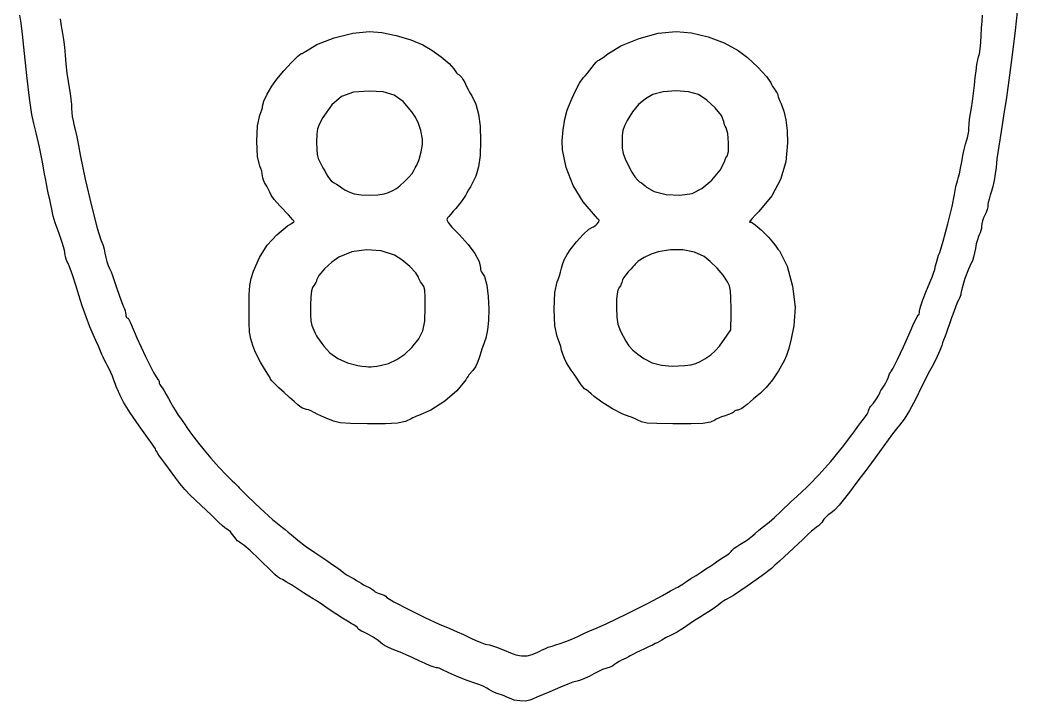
# Model space of a CAD drawing. Extents: x 45 to 554, y 122 to 696.
# Drawn here: x 48 to 550, y 122 to 464 of the extents above; entities that cross this region are included whole.
import ezdxf

# ---------------------------------------------------------------- set-up
doc = ezdxf.new("R2010")
doc.units = 0
doc.layers.add('Layer_1', color=7, linetype='CONTINUOUS')

msp = doc.modelspace()

# ---------------------------------------------------------------- linework, layer by layer
at = {"layer": 'Layer_1', "color": 7}
for points in [[(294.498104, 123.387644), (293.173672, 124.006132), (291.761696, 124.591268), (290.431064, 125.0771), (289.350664, 125.397684), (288.294776, 125.742204), (287.030792, 126.293244), (285.71744, 126.974884), (284.513464, 127.711204), (283.105632, 128.524484), (281.237232, 129.415668), (279.151768, 130.276836), (277.092744, 131.000068), (273.217648, 132.37398), (268.587016, 134.233476), (264.071264, 136.213188), (260.540824, 137.947756), (259.890088, 138.240276), (259.145264, 138.479812), (258.398216, 138.641628), (257.740824, 138.701068), (256.624872, 138.980412), (254.629384, 139.7411), (252.036896, 140.866964), (249.129944, 142.241812), (245.955568, 143.752164), (242.634944, 145.246972), (239.561816, 146.5537), (237.129944, 147.499836), (235.139944, 148.273604), (233.269944, 149.111036), (231.729944, 149.911276), (230.729944, 150.573468), (228.396768, 152.412868), (225.957536, 154.0817), (223.531488, 155.504188), (221.237864, 156.604572), (220.108768, 157.131052), (219.184144, 157.66638), (218.5594, 158.147924), (218.329944, 158.513068), (218.061664, 158.929252), (217.331192, 159.549756), (216.250104, 160.29074), (214.929944, 161.068356), (213.085032, 162.145188), (210.57516, 163.70086), (207.730104, 165.527116), (204.879624, 167.415668), (202.190928, 169.21938), (199.78636, 170.814636), (197.928432, 172.028444), (196.879624, 172.687804), (195.750496, 173.388812), (193.673856, 174.716028), (190.9456, 176.479132), (187.861624, 178.487804), (184.826408, 180.4335), (182.23092, 182.025132), (180.350784, 183.098572), (179.461624, 183.489684), (178.893472, 183.766836), (177.887384, 184.530036), (176.585496, 185.66254), (175.129944, 187.047572), (168.664424, 193.38934), (164.024992, 197.7719), (161.000648, 200.387916), (159.380424, 201.43006), (158.664752, 201.836468), (157.788376, 202.5965), (156.862304, 203.601484), (155.997544, 204.7427), (155.115656, 205.917244), (154.142944, 207.012964), (153.197528, 207.907292), (152.397544, 208.477684), (151.427568, 209.144524), (150.019312, 210.30146), (148.361592, 211.785836), (146.643224, 213.43498), (144.584456, 215.444028), (141.99992, 217.90834), (139.22, 220.515572), (136.575064, 222.953412), (133.94236, 225.51442), (131.19572, 228.457004), (128.66044, 231.417628), (126.661784, 234.032756), (124.898416, 236.525172), (123.00368, 239.1517), (121.20504, 241.59982), (119.729944, 243.557012), (118.565104, 245.12414), (117.611192, 246.510196), (116.966664, 247.56486), (116.729944, 248.137836), (116.461664, 248.758268), (115.731192, 249.942156), (114.650104, 251.519444), (113.329944, 253.3201), (108.220312, 260.324788), (103.707288, 266.95258), (100.345768, 272.355684), (98.690664, 275.686284), (98.428816, 276.454108), (98.12724, 277.203076), (97.82324, 277.847372), (97.554104, 278.301204), (97.221048, 278.950052), (96.743024, 280.12534), (96.18388, 281.660164), (95.607464, 283.38762), (94.934464, 285.281852), (94.112224, 287.270764), (93.244808, 289.118108), (92.436264, 290.58762), (91.650032, 291.939844), (90.843256, 293.467836), (90.110744, 294.984116), (89.547304, 296.301204), (88.858376, 297.962164), (87.784168, 300.414732), (86.471672, 303.32842), (85.067872, 306.372772), (83.456024, 310.179092), (81.577056, 315.16746), (79.664454, 320.69054), (77.951715, 326.100996), (76.384574, 331.177628), (74.868305, 335.79178), (73.575882, 339.434932), (72.680275, 341.59858), (72.078974, 342.907996), (71.587765, 344.2253), (71.257251, 345.39718), (71.138035, 346.270356), (70.704665, 348.666972), (69.594495, 352.594292), (68.112235, 357.065308), (66.562595, 361.093028), (66.047571, 362.461756), (65.524725, 364.12466), (65.055174, 365.871756), (64.700035, 367.493028), (64.336898, 369.335892), (63.845565, 371.6863), (63.290466, 374.242124), (62.736035, 376.701204), (62.176742, 379.254332), (61.608315, 382.066204), (61.097248, 384.79558), (60.710035, 387.101204), (59.645542, 392.98258), (58.081595, 400.549332), (56.466108, 407.724652), (55.246995, 412.431732), (54.308018, 416.943644), (53.135955, 425.081932), (51.780533, 436.462484), (50.291475, 450.701204), (49.600072, 457.214012), (48.91843, 462.823508), (48.32507, 466.93126)], [(549.763792, 468.483044), (548.731288, 459.101172), (547.487568, 448.298988), (545.988368, 436.628676), (544.422448, 425.494612), (542.978568, 416.301172), (541.689832, 408.433364), (540.546336, 400.908676), (539.67232, 394.580236), (539.192008, 390.301172), (538.828624, 387.126796), (538.272944, 383.806172), (537.600608, 380.733044), (536.887208, 378.301172), (536.218608, 376.277172), (535.668128, 374.314612), (535.292792, 372.637612), (535.149608, 371.470324), (535.01556, 370.434156), (534.665568, 369.114164), (534.15268, 367.679964), (533.529928, 366.301172), (532.90868, 364.889084), (532.399928, 363.36422), (532.056176, 361.910044), (531.929928, 360.71002), (531.842608, 359.632972), (531.604856, 358.51362), (531.253008, 357.484284), (530.823368, 356.677308), (530.326424, 355.631764), (529.791384, 353.952884), (529.282544, 351.872196), (528.864168, 349.62122), (528.431448, 347.339684), (527.88344, 345.175772), (527.290416, 343.373732), (526.722648, 342.177796), (525.289848, 339.13022), (523.573896, 334.460084), (522.134144, 329.817964), (521.529928, 326.85446), (521.445128, 326.187404), (521.214248, 325.404092), (520.872544, 324.60214), (520.455288, 323.87918), (519.8372, 322.66678), (518.948584, 320.532212), (517.908264, 317.776628), (516.835048, 314.701172), (515.789456, 311.623988), (514.824456, 308.863676), (514.047328, 306.722108), (513.565368, 305.501172), (513.207176, 304.62742), (512.767048, 303.431172), (512.300824, 302.069924), (511.864328, 300.701172), (510.98796, 298.306036), (509.606488, 295.250676), (507.664616, 291.420564), (505.107048, 286.701172), (504.515728, 285.57742), (503.725248, 283.996172), (502.838888, 282.16742), (501.959928, 280.301172), (498.742672, 273.667508), (495.738192, 268.091532), (493.030952, 263.72038), (490.705448, 260.701172), (489.166176, 258.890548), (487.147096, 256.326172), (484.910288, 253.3493), (482.717848, 250.301172), (480.55848, 247.253044), (478.411736, 244.276172), (476.525952, 241.711796), (475.149448, 239.901172), (473.646288, 237.94522), (471.41564, 234.98514), (468.758488, 231.422628), (465.975848, 227.659364), (463.0222, 223.811396), (460.264744, 220.531252), (457.891944, 218.031284), (456.092248, 216.523836), (454.772984, 215.567116), (453.56788, 214.509892), (452.610168, 213.480676), (452.033048, 212.607956), (451.534208, 211.78858), (450.789728, 210.904596), (449.900224, 210.062316), (448.966328, 209.368052), (447.84076, 208.563132), (446.42928, 207.419556), (444.912248, 206.089644), (443.470008, 204.72574), (441.790568, 203.094948), (439.627576, 201.038388), (437.260064, 198.819364), (434.967048, 196.701172), (432.655288, 194.583316), (430.236816, 192.365196), (427.998424, 190.309972), (426.226888, 188.68082), (421.394688, 184.908444), (414.033808, 179.701612), (407.098608, 175.089476), (403.543464, 173.101172), (403.100832, 172.92758), (402.340904, 172.454924), (401.370256, 171.755388), (400.295464, 170.901172), (398.850168, 169.794452), (396.870736, 168.40742), (394.6178, 166.917268), (392.352024, 165.501172), (390.024744, 164.058884), (387.60436, 162.497396), (385.377088, 161.004804), (383.629144, 159.769172), (382.083288, 158.684868), (380.40616, 157.604308), (378.799992, 156.652628), (377.466984, 155.954988), (375.50592, 155.003812), (373.373176, 153.908524), (371.103072, 152.687172), (368.729944, 151.357828), (367.853696, 150.903788), (366.354944, 150.173852), (364.443696, 149.2687), (362.329944, 148.289028), (360.216192, 147.30106), (358.304944, 146.373316), (356.806192, 145.60994), (355.929944, 145.115076), (355.25516, 144.714372), (354.30496, 144.207356), (353.205576, 143.659036), (352.083224, 143.134388), (350.892872, 142.544156), (349.608456, 141.817244), (348.38444, 141.045924), (347.375304, 140.32246), (346.462936, 139.692948), (345.502384, 139.177428), (344.607896, 138.8291), (343.893704, 138.701172), (342.9104, 138.457716), (341.283184, 137.794844), (339.238184, 136.813796), (337.001544, 135.615812), (334.643024, 134.37486), (332.266064, 133.276836), (330.147528, 132.440844), (328.564264, 131.985988), (326.445528, 131.483564), (323.815712, 130.585388), (320.1016, 129.0737), (314.729944, 126.730748), (311.152192, 125.156388), (308.258504, 123.905372), (306.100544, 122.99974), (304.729944, 122.46154), (302.445408, 122.014668), (299.712456, 122.044108), (296.930288, 122.51382), (294.498104, 123.387612), (294.498104, 123.387644)], [(305.929944, 145.379132), (307.063792, 145.863268), (308.376832, 146.466612), (309.706336, 147.112252), (310.889544, 147.723276), (312.225944, 148.347228), (313.972536, 149.028076), (315.902896, 149.683516), (317.790584, 150.23126), (320.004912, 150.9191), (322.824616, 151.955988), (325.887424, 153.201372), (328.831064, 154.5147), (331.582472, 155.786484), (334.121872, 156.918748), (336.166952, 157.788212), (337.435384, 158.271612), (343.170272, 160.822436), (353.455408, 165.805668), (364.254168, 171.228924), (371.529944, 175.09982), (373.551504, 176.265052), (375.50744, 177.368852), (377.174632, 178.286724), (378.329944, 178.894164), (379.169632, 179.330756), (379.977448, 179.783444), (380.661504, 180.19878), (381.129944, 180.523292), (381.945568, 181.089244), (383.574944, 182.16194), (385.781816, 183.587524), (388.329944, 185.212156), (390.941192, 186.875052), (393.319944, 188.404828), (395.203696, 189.631732), (396.329944, 190.38598), (397.2826, 191.04026), (398.693696, 191.994956), (400.372912, 193.121884), (402.129944, 194.292836), (403.76192, 195.423668), (405.100632, 196.441348), (406.007784, 197.234372), (406.345064, 197.691228), (406.671408, 198.117428), (407.549176, 198.826996), (408.844464, 199.721164), (410.423384, 200.701164), (412.105304, 201.733652), (413.681216, 202.770724), (414.974432, 203.691788), (415.808248, 204.37626), (416.673592, 205.154492), (418.05276, 206.330836), (419.755904, 207.745716), (421.593208, 209.239564), (425.028632, 212.026244), (427.765104, 214.37134), (431.035632, 217.372196), (436.073208, 222.12614), (438.947248, 224.842772), (441.639856, 227.37902), (443.849136, 229.451092), (445.273208, 230.775204), (450.14, 235.730348), (456.097568, 242.460876), (462.007136, 249.632708), (466.729928, 255.911788), (468.177584, 257.94734), (469.75368, 260.090708), (471.267896, 262.086956), (472.529928, 263.681156), (473.539464, 264.996756), (474.366176, 266.234428), (474.924776, 267.255108), (475.129928, 267.919716), (475.208808, 268.419196), (475.423656, 268.990276), (475.741624, 269.562556), (476.129904, 270.065612), (477.597256, 271.845676), (479.095328, 273.951428), (480.260688, 275.838092), (480.729904, 276.960884), (480.8584, 277.405556), (481.208272, 278.080724), (481.726104, 278.894684), (482.358464, 279.755724), (483.062, 280.767716), (483.773712, 281.992676), (484.410568, 283.276132), (484.889504, 284.463612), (485.283728, 285.519284), (485.690008, 286.443884), (486.060496, 287.137732), (486.347344, 287.501164), (487.48224, 289.369116), (489.668552, 293.803444), (492.59072, 300.138908), (495.933184, 307.710244), (497.30108, 310.77694), (498.527776, 313.354108), (499.479136, 315.171156), (500.021024, 315.95746), (500.296248, 316.255116), (500.521656, 316.741692), (500.67396, 317.349764), (500.72988, 318.011932), (501.182272, 320.12746), (502.409808, 323.78838), (504.21804, 328.460892), (506.41252, 333.611188), (507.058152, 335.203348), (507.725424, 337.091572), (508.335664, 339.039604), (508.8102, 340.811188), (509.256136, 342.542532), (509.788504, 344.38098), (510.340512, 346.107036), (510.8454, 347.501164), (512.687424, 353.274964), (515.01016, 361.886644), (517.115848, 370.60558), (518.30676, 376.701164), (518.615136, 378.722724), (518.995952, 380.67866), (519.400808, 382.345852), (519.78132, 383.501164), (520.214208, 384.877412), (520.761712, 387.146164), (521.353656, 389.992412), (521.91988, 393.101164), (522.51048, 396.2901), (523.168792, 399.354668), (523.81448, 401.94654), (524.36724, 403.717356), (524.819928, 405.155492), (525.193048, 406.841532), (525.447928, 408.565492), (525.54588, 410.117356), (525.647904, 411.967788), (525.913848, 414.504668), (526.303352, 417.393852), (526.77604, 420.301164), (527.308624, 423.604292), (527.861232, 427.571164), (528.368576, 431.703036), (528.7654, 435.501164), (529.13812, 438.92054), (529.579952, 442.021164), (530.035624, 444.461788), (530.44988, 445.901164), (530.8282, 447.3721), (531.186032, 449.898668), (531.483072, 453.126476), (531.679, 456.701164), (531.864856, 460.37054), (532.134544, 463.856164), (532.451896, 466.764292)], [(68.559978, 464.969652), (68.990629, 461.5037), (69.394467, 459.477084), (69.806203, 457.61018), (70.258348, 454.579076), (70.696093, 450.802996), (71.064627, 446.701148), (71.459189, 442.313332), (71.967697, 437.758652), (72.524551, 433.575212), (73.064147, 430.301148), (73.544601, 427.496196), (73.940417, 424.590052), (74.210578, 421.925756), (74.314067, 419.846348), (74.410566, 417.960644), (74.661497, 415.823748), (75.028814, 413.698148), (75.474467, 411.846348), (76.080545, 409.425028), (76.884547, 405.748748), (77.78173, 401.316828), (78.667347, 396.62862), (81.147272, 384.446548), (84.245192, 371.044804), (87.151496, 359.753092), (89.056616, 353.901148), (89.5616, 352.749044), (90.107016, 351.09058), (90.627232, 349.147556), (91.056616, 347.141764), (91.511328, 345.069644), (92.100488, 342.94602), (92.747952, 341.020268), (93.377576, 339.541764), (94.11712, 337.870684), (95.063864, 335.42058), (96.095944, 332.520916), (97.091496, 329.501148), (98.058728, 326.537972), (99.013608, 323.792388), (99.846072, 321.570332), (100.446056, 320.177716), (100.866864, 319.220932), (101.211464, 318.185548), (101.444304, 317.196244), (101.529816, 316.377716), (101.585256, 315.72674), (101.73628, 315.193644), (101.9598, 314.833436), (102.232752, 314.701148), (102.584048, 314.495988), (103.02088, 313.937396), (103.487608, 313.110676), (103.928592, 312.101148), (107.115232, 304.653084), (111.499528, 295.295772), (115.537424, 287.224476), (117.684832, 283.634484), (117.935256, 283.44602), (118.140328, 283.13002), (118.278896, 282.730532), (118.329776, 282.291628), (118.411152, 281.790348), (118.632712, 281.221028), (118.960632, 280.653676), (119.361056, 280.158292), (119.964944, 279.354396), (120.846824, 277.947052), (121.888264, 276.134556), (122.970816, 274.11518), (124.16288, 271.909836), (125.502504, 269.590972), (126.825704, 267.434212), (127.968496, 265.71518), (129.055856, 264.168636), (130.228024, 262.481516), (131.344112, 260.857724), (132.263216, 259.501148), (133.805424, 257.295452), (135.767024, 254.65714), (138.146304, 251.588444), (140.941536, 248.091604), (144.2634, 244.181596), (148.321584, 239.66318), (152.214824, 235.51826), (155.041856, 232.728788), (156.164992, 231.70418), (157.218112, 230.709004), (158.083112, 229.857012), (158.641856, 229.261956), (162.8832, 224.855396), (169.093152, 218.93726), (175.27824, 213.356852), (179.444976, 209.963468), (180.392024, 209.264308), (181.725152, 208.201668), (183.267296, 206.919932), (184.841376, 205.563468), (188.115656, 202.819724), (191.870552, 199.967772), (196.559336, 196.67786), (202.635296, 192.620268), (205.25168, 190.873508), (207.574528, 189.274804), (209.351384, 188.001052), (210.329776, 187.229148), (210.985088, 186.689436), (211.882272, 186.047916), (212.903216, 185.384924), (213.929776, 184.780788), (215.051024, 184.142716), (216.329776, 183.387308), (217.608528, 182.609028), (218.729776, 181.902308), (219.859104, 181.21014), (221.159848, 180.471484), (222.471136, 179.774724), (223.632096, 179.20826), (224.643712, 178.699412), (225.548264, 178.159508), (226.247032, 177.653004), (226.641296, 177.244324), (227.022368, 176.885428), (227.685304, 176.51446), (228.53684, 176.175164), (229.483696, 175.911276), (230.473256, 175.612444), (231.441064, 175.177996), (232.276112, 174.666212), (232.867376, 174.135364), (236.345024, 171.969492), (243.574904, 168.153764), (252.016616, 163.982828), (259.129776, 160.75134), (264.462848, 158.518804), (268.227032, 156.890724), (271.441888, 155.413444), (275.126976, 153.633284), (277.550496, 152.493236), (279.715832, 151.556684), (281.386744, 150.920476), (282.326976, 150.681476), (284.53456, 150.219332), (288.043328, 149.10346), (291.85664, 147.679556), (294.977856, 146.293316), (297.709904, 145.23794), (300.605208, 144.720468), (303.424808, 144.760868), (305.929776, 145.379108), (305.929944, 145.379132)], [(202.329944, 264.250716), (199.937128, 265.323196), (197.85744, 266.29074), (196.314008, 267.047164), (195.529944, 267.486316), (195.038096, 267.760428), (194.290296, 268.067492), (193.38816, 268.36998), (192.433304, 268.630348), (191.45624, 268.91962), (190.493632, 269.300796), (189.65632, 269.724332), (189.055144, 270.14066), (188.102256, 270.987044), (186.3072, 272.581516), (183.92712, 274.695684), (181.219144, 277.101164), (178.591176, 279.489364), (176.428984, 281.556444), (174.956424, 283.081228), (174.397304, 283.842508), (174.09456, 284.5453), (173.319744, 285.910812), (172.190208, 287.742172), (170.823304, 289.842508), (169.312432, 292.32622), (167.790888, 295.201436), (166.435808, 298.111844), (165.424344, 300.701164), (164.420976, 304.074772), (163.848968, 307.507876), (163.591312, 312.137628), (163.530992, 319.101164), (163.585472, 326.319772), (163.863472, 330.933668), (164.536768, 334.399108), (165.777144, 338.17234), (168.824512, 345.079036), (172.722536, 351.192052), (177.4432, 356.474356), (182.958504, 360.888924), (184.12956, 361.679804), (185.12156, 362.356556), (185.8298, 362.847284), (186.149544, 363.080084), (185.99656, 363.405044), (185.41764, 364.1467), (184.50468, 365.194836), (183.349544, 366.43922), (178.996552, 371.070188), (176.223944, 374.221604), (174.65864, 376.347316), (173.927544, 377.901164), (173.570128, 378.828268), (173.053616, 379.874108), (172.447144, 380.910444), (171.819864, 381.809052), (171.24136, 382.733844), (170.767616, 383.841476), (170.447512, 384.992828), (170.329944, 386.04878), (170.220272, 387.156212), (169.921664, 388.447724), (169.479712, 389.762788), (168.940024, 390.940892), (167.840328, 395.838324), (167.482832, 403.427388), (167.863736, 411.187692), (168.979224, 416.59886), (169.503824, 417.914356), (169.933416, 419.206228), (170.223664, 420.325956), (170.330264, 421.125036), (170.982992, 423.53038), (172.665144, 427.120356), (174.962656, 431.1067), (177.461464, 434.701164), (181.004016, 438.928844), (184.826888, 443.081324), (188.048952, 446.243724), (189.789064, 447.501164), (190.205272, 447.591284), (190.73584, 447.83666), (191.312584, 448.19982), (191.867304, 448.643276), (197.688096, 452.151684), (206.266032, 455.393876), (215.696888, 457.775244), (224.076424, 458.701164), (230.31292, 458.145076), (237.60028, 456.657868), (244.851976, 454.511116), (250.981464, 451.976396), (255.541104, 449.280468), (260.203984, 445.916588), (264.13204, 442.542076), (266.487224, 439.8143), (267.169456, 438.78046), (267.906072, 437.865572), (268.608448, 437.168868), (269.187944, 436.789604), (269.774568, 436.343524), (270.496344, 435.464908), (271.26168, 434.280772), (271.978984, 432.918156), (272.755736, 431.336612), (273.682944, 429.556372), (274.644288, 427.795516), (275.523464, 426.272108), (277.550528, 422.044524), (278.916528, 417.064508), (279.687616, 410.989836), (279.929944, 403.478284), (279.705248, 396.277692), (278.974528, 390.567132), (277.652832, 385.917868), (275.655224, 381.901164), (274.860176, 380.582308), (273.968512, 379.061236), (273.089288, 377.526132), (272.331544, 376.165228), (271.457176, 374.747732), (270.260416, 373.058548), (268.898824, 371.30942), (267.529944, 369.7121), (266.205016, 368.245236), (264.96308, 366.851316), (263.943424, 365.687852), (263.285304, 364.912316), (262.97868, 364.002012), (263.639008, 362.627476), (265.59896, 360.321372), (269.191224, 356.616388), (273.746744, 351.617852), (277.11132, 347.049828), (279.19856, 343.048084), (279.922104, 339.74838), (279.985704, 339.031348), (280.148632, 338.374764), (280.387136, 337.851284), (280.67748, 337.533588), (281.985544, 335.385724), (283.089072, 331.113452), (283.85172, 325.44314), (284.13716, 319.101164), (283.993248, 313.3839), (283.507464, 308.686964), (282.598704, 304.497124), (281.18588, 300.301164), (280.683936, 298.942484), (280.11852, 297.312948), (279.558928, 295.61734), (279.07444, 294.060428), (278.339176, 291.958532), (277.401688, 290.120812), (276.06816, 288.228956), (274.14476, 285.964652), (273.656032, 285.350772), (273.075552, 284.519468), (272.475968, 283.579796), (271.92996, 282.64082), (268.051872, 277.912804), (261.947776, 272.784436), (255.034768, 268.301988), (248.72996, 265.511732), (247.8196, 265.203452), (246.81936, 264.790732), (245.850504, 264.327524), (245.03428, 263.867764), (242.14152, 262.508492), (238.16236, 261.715268), (232.143088, 261.380508), (223.12996, 261.396588), (214.481424, 261.560932), (209.430856, 261.913156), (206.02984, 262.720628), (202.32996, 264.2507), (202.329944, 264.250716)], [(358.741784, 263.322428), (357.439848, 264.012556), (356.251704, 264.576716), (355.3086, 264.956764), (354.741784, 265.094548), (351.57404, 266.222404), (346.392552, 268.955716), (340.971504, 272.280708), (337.085064, 275.18362), (335.569472, 276.54942), (334.235152, 277.667892), (333.226384, 278.423612), (332.687464, 278.701164), (332.249776, 279.001004), (331.516536, 279.817412), (330.58996, 281.025692), (329.572264, 282.501164), (328.386672, 284.288516), (327.002856, 286.34598), (325.592856, 288.41918), (324.328744, 290.25374), (323.180456, 292.134436), (322.12148, 294.287108), (321.259336, 296.469156), (320.701544, 298.437956), (320.254184, 300.28742), (319.685568, 302.19494), (319.068672, 303.93582), (318.476504, 305.28538), (317.390592, 310.649604), (317.020832, 319.071916), (317.370912, 327.454908), (318.444504, 332.701164), (319.024448, 333.991988), (319.6402, 335.732444), (320.218248, 337.694516), (320.685064, 339.650188), (321.304008, 341.9421), (322.216936, 344.214108), (323.436768, 346.493796), (324.976424, 348.808764), (328.171664, 352.831828), (331.55656, 356.534852), (334.473168, 359.247932), (336.263544, 360.301164), (336.729904, 360.43266), (337.326168, 360.790692), (337.975616, 361.32058), (338.601544, 361.967644), (339.364128, 362.95282), (339.528104, 363.700164), (339.023264, 364.535796), (337.779384, 365.785844), (331.612296, 372.928244), (326.585568, 381.25742), (322.995768, 390.179644), (321.139464, 399.101164), (321.03248, 403.71622), (321.45196, 409.12826), (322.301072, 414.51322), (323.482984, 419.047028), (325.29684, 423.662468), (327.5492, 428.4865), (329.803136, 432.647908), (331.621704, 435.275468), (332.552672, 436.331492), (333.708912, 437.71938), (334.943232, 439.258852), (336.108424, 440.769636), (337.178936, 442.123604), (338.155552, 443.2361), (338.930408, 443.992068), (339.395624, 444.276428), (339.91708, 444.499508), (340.845064, 445.088628), (342.048328, 445.954204), (343.395624, 447.006644), (350.554208, 451.458572), (359.645808, 455.18694), (369.347032, 457.74878), (378.334504, 458.701164), (386.103616, 457.999516), (394.353784, 456.035548), (402.393168, 453.020716), (409.529944, 449.166484), (414.17536, 445.554908), (419.406232, 440.706708), (423.815384, 436.014524), (425.995608, 432.871004), (426.328456, 432.033268), (426.824848, 431.060612), (427.41772, 430.073724), (428.040008, 429.193276), (428.618512, 428.386236), (429.092256, 427.59922), (429.41236, 426.922372), (429.529928, 426.44586), (429.65524, 425.861028), (429.996432, 424.889284), (430.501392, 423.665804), (431.118008, 422.325788), (432.561128, 418.586052), (433.56064, 414.177452), (434.141816, 408.945876), (434.329928, 402.737172), (433.485392, 393.076412), (430.870392, 384.284764), (426.362832, 376.070748), (419.840648, 368.142884), (418.011568, 366.217292), (416.513704, 364.60006), (415.501632, 363.46094), (415.129928, 362.969668), (415.213104, 362.865412), (415.439568, 362.780036), (415.774752, 362.722356), (416.184088, 362.701156), (418.07672, 361.51974), (421.312288, 358.679268), (424.766912, 355.235444), (427.316728, 352.243948), (427.97548, 351.330724), (428.743968, 350.280396), (429.52668, 349.222772), (430.228088, 348.287676), (434.098856, 340.716876), (436.867408, 330.640076), (438.1554, 319.990444), (437.584488, 310.701156), (436.1676, 304.086684), (434.959472, 299.27302), (433.814904, 295.745436), (432.588728, 292.989188), (429.78388, 288.059228), (426.717048, 283.51562), (423.621352, 279.675524), (420.729928, 276.856108), (419.083936, 275.498172), (417.263496, 273.963276), (415.489936, 272.439764), (413.984568, 271.115996), (412.652256, 270.023044), (411.349776, 269.12802), (410.22652, 268.523268), (409.431864, 268.301156), (408.84932, 268.242836), (408.303688, 268.0841), (407.85612, 267.849172), (407.567784, 267.5623), (407.059792, 267.167556), (406.014272, 266.63894), (404.583688, 266.045532), (402.920504, 265.456444), (401.214088, 264.862844), (399.665712, 264.257116), (398.445848, 263.710244), (397.724984, 263.293228), (395.564224, 262.261052), (391.800608, 261.637876), (385.750416, 261.360996), (376.729944, 261.367396), (368.584568, 261.510884), (363.72756, 261.79146), (360.874704, 262.348676), (358.741784, 263.322084), (358.741784, 263.322428)], [(231.529944, 377.044132), (233.685152, 377.707276), (235.783792, 378.624596), (237.721888, 379.743628), (239.395464, 381.011916), (241.9434, 383.357748), (244.032144, 385.493428), (245.557608, 387.305268), (246.415704, 388.67958), (246.749624, 389.4039), (247.133664, 390.177324), (247.520344, 390.907276), (247.862184, 391.501164), (249.074248, 394.31374), (250.12828, 398.111748), (250.791392, 401.870308), (250.830672, 404.564532), (249.856056, 408.838332), (248.682032, 412.409924), (247.221624, 415.499212), (245.387872, 418.326092), (241.015184, 423.376708), (236.452008, 426.561652), (230.99228, 428.222284), (223.929952, 428.699964), (216.119752, 428.060612), (210.08996, 425.883492), (205.162624, 421.780012), (200.659792, 415.361588), (198.904656, 412.21586), (197.969456, 409.778612), (197.59696, 407.02974), (197.52992, 402.949108), (197.60208, 399.375108), (197.853184, 396.758204), (198.335288, 394.771644), (199.100424, 393.088684), (199.843512, 391.750988), (200.70584, 390.169388), (201.58044, 388.541524), (202.360344, 387.065052), (203.129296, 385.748252), (203.973976, 384.555156), (204.792, 383.617004), (205.480984, 383.065052), (206.293768, 382.589108), (207.44884, 381.857908), (208.792352, 380.9711), (210.170424, 380.028324), (211.676288, 379.089948), (213.367744, 378.215132), (215.037784, 377.501676), (216.479384, 377.047404), (219.85628, 376.580492), (224.058216, 376.424188), (228.233376, 376.5787), (231.529944, 377.044204), (231.529944, 377.044188), (231.529944, 377.044172), (231.529944, 377.044148), (231.529944, 377.044132)], [(386.329944, 377.2447), (391.176688, 379.72006), (396.242784, 383.947156), (400.468944, 388.881588), (402.795864, 393.478964), (403.05052, 394.304708), (403.365944, 395.046964), (403.702008, 395.624468), (404.018584, 395.95594), (404.638912, 398.264876), (404.712512, 402.73762), (404.310648, 407.394052), (403.504472, 410.254068), (403.048416, 410.97546), (402.674944, 411.7917), (402.422592, 412.602572), (402.329912, 413.307876), (401.078496, 416.390748), (397.930608, 420.328252), (393.795816, 424.151164), (389.583672, 426.890268), (384.548288, 428.320956), (378.255424, 428.796772), (371.866808, 428.317932), (366.544152, 426.884668), (362.845664, 424.812564), (359.46844, 421.947708), (356.419432, 418.297132), (353.705592, 413.867876), (352.372264, 411.138348), (351.589368, 408.836228), (351.219072, 406.394524), (351.123512, 403.246236), (351.218832, 399.964268), (351.66704, 397.349892), (352.69348, 394.577188), (354.523512, 390.820236), (356.087128, 387.952436), (357.555176, 385.645284), (358.859472, 383.996084), (359.931832, 383.10214), (360.8298, 382.565948), (361.794904, 381.87298), (362.711272, 381.112748), (363.463032, 380.374732), (367.35088, 378.11966), (373.36336, 376.722292), (380.1424, 376.36854), (386.329912, 377.244332), (386.329912, 377.244428), (386.329912, 377.244516), (386.329912, 377.244612), (386.329944, 377.2447)], [(229.529944, 290.684036), (233.60188, 291.726684), (237.84132, 293.714676), (241.902896, 296.451436), (245.441224, 299.740404), (248.970904, 304.064956), (250.996432, 308.07514), (251.920712, 312.99014), (252.146664, 320.029164), (252.102184, 325.3033), (251.877848, 328.527484), (251.362416, 330.479476), (250.44464, 331.937052), (249.77884, 332.85978), (249.233608, 333.760724), (248.865216, 334.536612), (248.72992, 335.08418), (247.46308, 337.3065), (244.350952, 340.522252), (240.426104, 343.78134), (236.72112, 346.13366), (229.930928, 348.373876), (222.601264, 348.946196), (215.304592, 347.870316), (208.61336, 345.16594), (205.156808, 342.659796), (201.538512, 339.26002), (198.686784, 335.931908), (197.52992, 333.640764), (197.419448, 333.0547), (197.118672, 332.364772), (196.673512, 331.65706), (196.12992, 331.01762), (195.426672, 329.95002), (194.955768, 328.173956), (194.654416, 325.312412), (194.45984, 320.988348), (194.371904, 316.259324), (194.540168, 313.143596), (195.068096, 310.83542), (196.05912, 308.529036), (196.816744, 307.01118), (197.497704, 305.7081), (198.027456, 304.758516), (198.33144, 304.301164), (198.67224, 303.874188), (199.302312, 303.007332), (200.131744, 301.826676), (201.07064, 300.458316), (204.142376, 297.0667), (208.267256, 294.169796), (213.074616, 291.978748), (218.19376, 290.704716), (220.328816, 290.412044), (222.197416, 290.185748), (223.59824, 290.048236), (224.32992, 290.021916), (224.987736, 290.101676), (226.187416, 290.253116), (227.75836, 290.454476), (229.52992, 290.68402), (229.529944, 290.684036)], [(382.763944, 290.716036), (385.722264, 291.132332), (388.140416, 291.756988), (390.370328, 292.709428), (392.763944, 294.10906), (395.757944, 296.127644), (397.944088, 298.005892), (400.051752, 300.483748), (402.810344, 304.301164), (403.58348, 305.401164), (404.356624, 306.501164), (405.12976, 307.601164), (405.902904, 308.701164), (405.906104, 311.301164), (405.909304, 313.901164), (405.912504, 316.501164), (405.915704, 319.101164), (405.866344, 324.700308), (405.630328, 328.302404), (405.102896, 330.736076), (404.179248, 332.829932), (402.022384, 336.050532), (398.90492, 339.694588), (395.477656, 343.064628), (392.391408, 345.463156), (387.517984, 347.622988), (381.7122, 348.785988), (375.47176, 348.899428), (369.294368, 347.910564), (365.814416, 346.692036), (362.16528, 344.955868), (359.172168, 343.14298), (357.660288, 341.6943), (357.3088, 341.193716), (356.5506, 340.279364), (355.49724, 339.081324), (354.260288, 337.729692), (353.04456, 336.326724), (352.048992, 334.988932), (351.376304, 333.867732), (351.129248, 333.114564), (351.018776, 332.470268), (350.718, 331.645492), (350.27284, 330.746404), (349.729248, 329.879172), (349.043, 328.550068), (348.613696, 326.67762), (348.392168, 323.911452), (348.329288, 319.901164), (348.420304, 314.950404), (348.96896, 311.447132), (350.38868, 307.913388), (353.092888, 302.871172), (354.575544, 300.655812), (356.54572, 298.488588), (359.014936, 296.358372), (361.994728, 294.253996), (366.206032, 292.087076), (370.899744, 290.804316), (376.333096, 290.361908), (382.763288, 290.716036), (382.763264, 290.716036), (382.763248, 290.716036), (382.763224, 290.716036), (382.763944, 290.716036)]]:
    msp.add_lwpolyline(points, dxfattribs=at)

doc.saveas('drawing.dxf')
